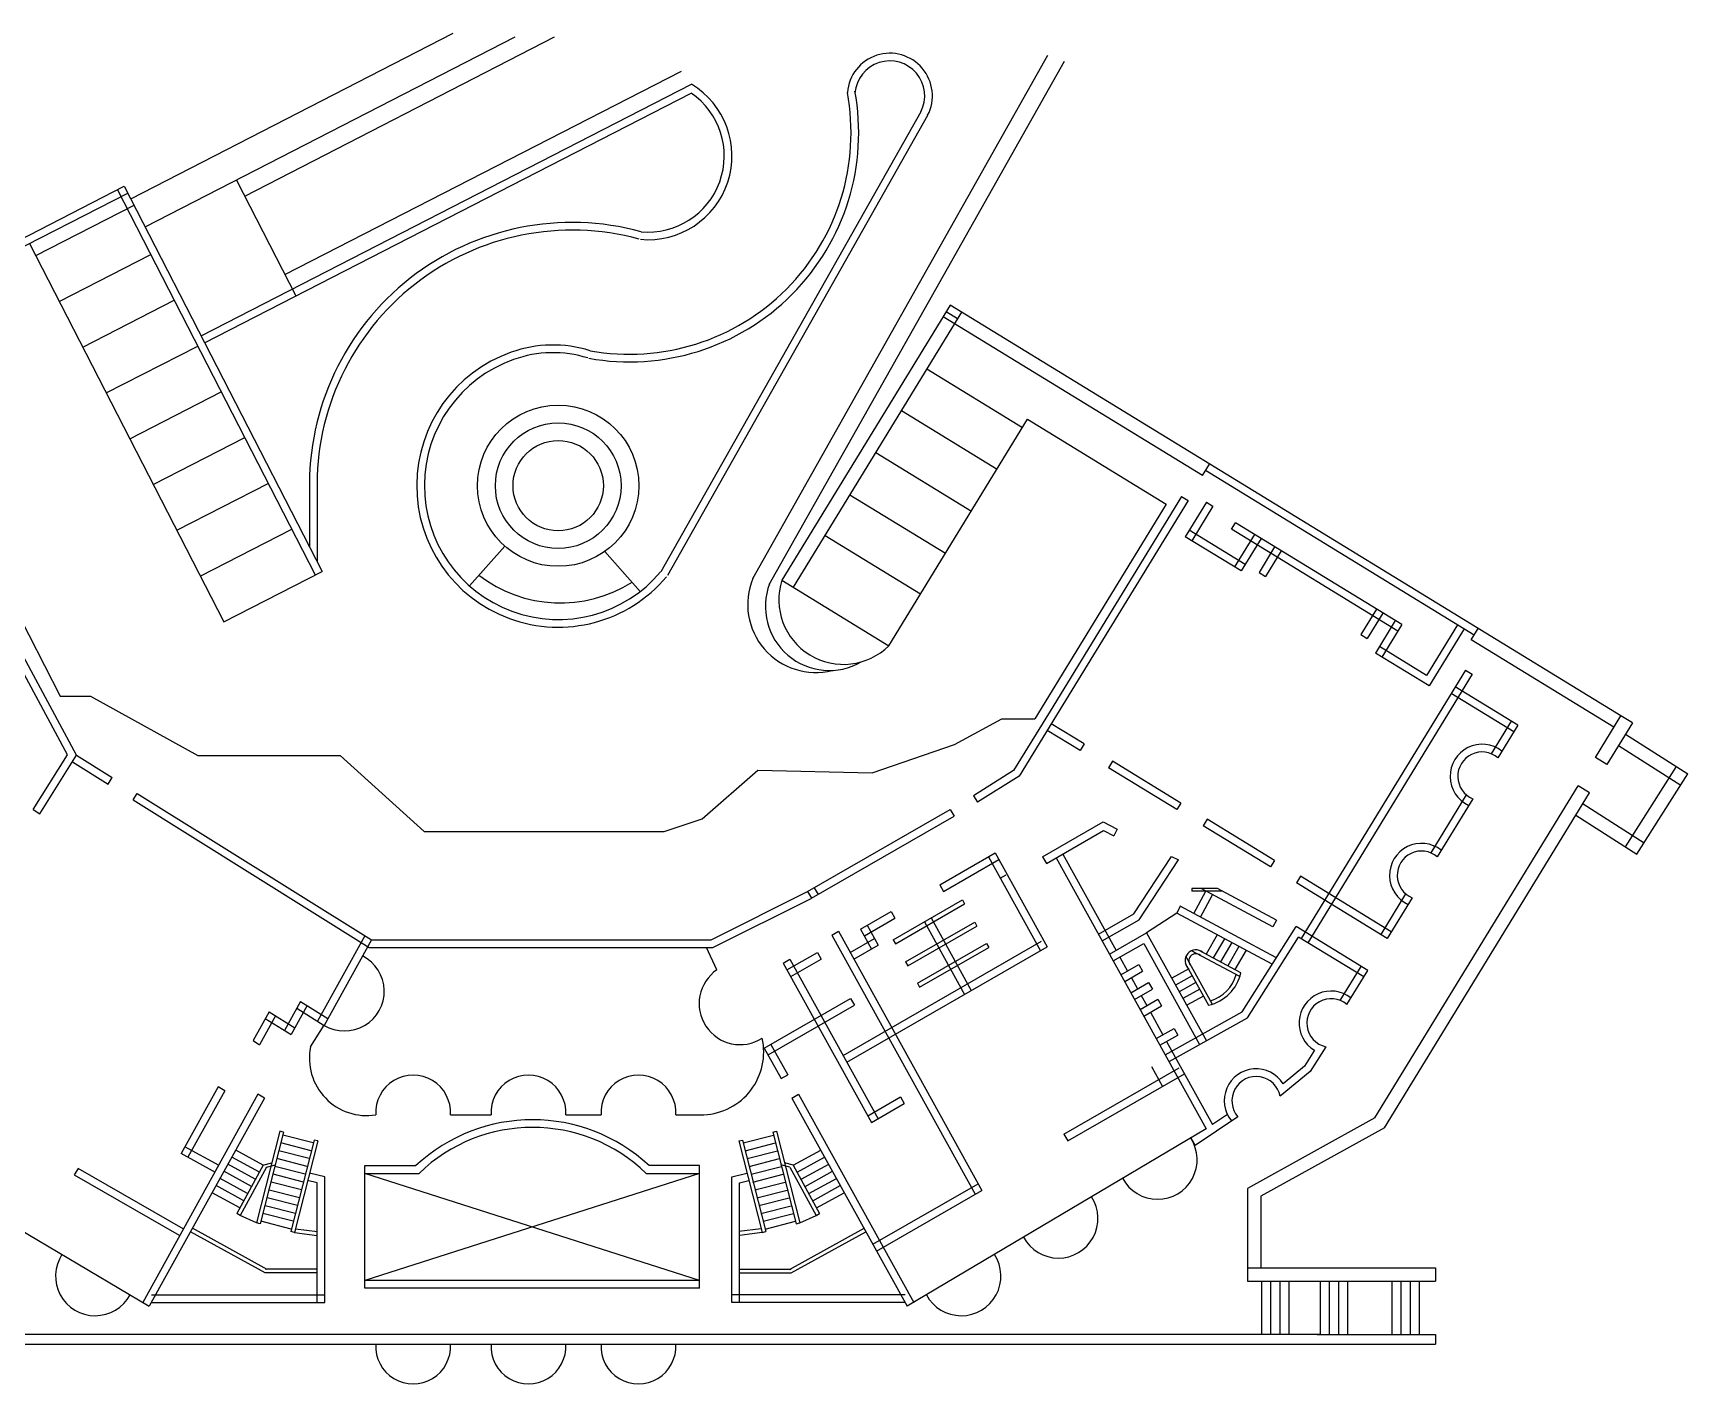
# Model space of a CAD drawing. Extents: x -2888 to 8486, y -2377 to 1555.
# Drawn here: x -839.9 to -408.6, y 716.1 to 1068.3 of the extents above; entities that cross this region are included whole.
import ezdxf

# ---------------------------------------------------------------- set-up
doc = ezdxf.new("R2010")
doc.units = 0
doc.layers.add('MIMIC_SIZE', color=7, linetype='CONTINUOUS')

msp = doc.modelspace()

# ---------------------------------------------------------------- linework, layer by layer
at = {"layer": 'MIMIC_SIZE', "color": 1}
for p, q in [((-814.459, 1025.089), (-730.364, 1068.252)), ((-810.678, 1017.723), (-714.214, 1067.235)), ((-784.74, 1025.767), (-703.949, 1067.235)), ((-652.322, 926.045), (-575.4, 1062.522)), ((-774.239, 1005.309), (-670.874, 1058.363)), ((-648.013, 924.474), (-571.09, 1060.95)), ((-796.097, 989.315), (-668.269, 1054.926)), ((-795.184, 987.536), (-668.381, 1052.62)), ((-608.498, 1047.731), (-676.316, 927.831)), ((-606.757, 1046.746), (-674.576, 926.846)), ((-867.344, 1002.053), (-816.128, 1028.34)), ((-817.907, 1027.427), (-766.373, 927.023)), ((-816.128, 1028.34), (-764.593, 927.936)), ((-786.88, 1029.938), (-771.386, 999.751)), ((-866.431, 1000.273), (-815.214, 1026.561)), ((-839.192, 1010.24), (-813.584, 1023.384)), ((-840.822, 1013.417), (-790.201, 914.793)), ((-833.068, 998.309), (-809.239, 1010.54)), ((-826.944, 986.378), (-803.115, 998.609)), ((-600.878, 997.289), (-644.721, 925.644)), ((-426.012, 890.279), (-600.878, 997.289)), ((-597.892, 995.462), (-641.735, 923.818)), ((-535.104, 952.935), (-602.705, 994.303)), ((-598.936, 993.756), (-601.922, 995.583)), ((-882.436, 992.058), (-832.828, 895.407)), ((-820.82, 974.447), (-796.992, 986.678)), ((-606.923, 980.705), (-581.996, 965.451)), ((-814.697, 962.516), (-790.868, 974.747)), ((-616.809, 908.564), (-580.679, 967.603)), ((-613.557, 969.865), (-588.63, 954.611)), ((-580.679, 967.603), (-544.529, 945.481)), ((-828.608, 880.014), (-874.352, 965.044)), ((-808.573, 950.585), (-784.744, 962.816)), ((-620.256, 958.917), (-595.33, 943.663)), ((-535.104, 952.935), (-533.277, 955.92)), ((-464.267, 911.344), (-534.321, 954.214)), ((-802.449, 938.654), (-778.62, 950.885)), ((-830.92, 880.091), (-867.855, 948.746)), ((-767.866, 948.805), (-767.866, 934.312)), ((-765.866, 948.853), (-765.866, 930.416)), ((-626.985, 947.921), (-602.059, 932.667)), ((-544.529, 945.481), (-578.765, 889.536)), ((-540.564, 947.478), (-574.807, 891.522)), ((-538.859, 946.434), (-573.101, 890.478)), ((-540.564, 947.478), (-538.859, 946.434)), ((-534.058, 945.952), (-539.561, 936.959)), ((-532.352, 944.908), (-537.855, 935.915)), ((-534.058, 945.952), (-532.352, 944.908)), ((-527.558, 938.895), (-526.514, 940.601)), ((-483.142, 914.059), (-526.514, 940.601)), ((-796.325, 926.724), (-772.496, 938.954)), ((-633.478, 937.31), (-608.552, 922.057)), ((-524.999, 928.047), (-539.561, 936.959)), ((-523.955, 929.753), (-538.517, 938.665)), ((-484.185, 912.353), (-527.558, 938.895)), ((-521.528, 937.55), (-526.705, 929.091)), ((-519.822, 936.506), (-524.999, 928.047)), ((-726.164, 924.168), (-716.965, 934.544)), ((-681.64, 922.71), (-690.839, 933.087)), ((-516.276, 934.336), (-520.352, 927.676)), ((-514.57, 933.292), (-518.646, 926.632)), ((-790.201, 914.793), (-764.593, 927.936)), ((-520.352, 927.676), (-518.646, 926.632)), ((-644.721, 925.644), (-616.809, 908.564)), ((-489.768, 918.114), (-493.843, 911.454)), ((-488.062, 917.07), (-492.137, 910.41)), ((-484.847, 915.103), (-490.024, 906.644)), ((-493.843, 911.454), (-492.137, 910.41)), ((-483.142, 914.059), (-488.318, 905.6)), ((-468.618, 914.007), (-476.684, 900.826)), ((-466.912, 912.963), (-476.022, 898.076)), ((-465.05, 910.065), (-463.223, 913.05)), ((-476.022, 898.076), (-490.024, 906.644)), ((-476.684, 900.826), (-488.98, 908.35)), ((-427.839, 887.293), (-465.05, 910.065)), ((-466.537, 902.176), (-509.365, 832.192)), ((-466.537, 902.176), (-464.831, 901.132)), ((-464.831, 901.132), (-507.659, 831.148)), ((-452.879, 887.853), (-469.193, 897.836)), ((-832.828, 895.407), (-824.905, 895.407)), ((-824.905, 895.407), (-796.958, 879.977)), ((-453.923, 886.147), (-470.237, 896.13)), ((-599.719, 882.781), (-587.406, 889.536)), ((-587.406, 889.536), (-578.765, 889.536)), ((-574.807, 891.522), (-584.303, 876.004)), ((-573.101, 890.478), (-582.841, 874.561)), ((-454.585, 888.897), (-459.796, 880.382)), ((-432.666, 879.405), (-426.012, 890.279)), ((-423.027, 888.452), (-426.012, 890.279)), ((-567.001, 881.26), (-575.543, 886.488)), ((-565.957, 882.966), (-574.499, 888.194)), ((-452.879, 887.853), (-458.088, 879.342)), ((-423.027, 888.452), (-429.681, 877.578)), ((-424.83, 885.505), (-408.555, 875.167)), ((-839.855, 865.825), (-830.92, 880.091)), ((-838.16, 864.764), (-828.608, 880.014)), ((-828.608, 880.014), (-819.28, 874.172)), ((-796.958, 879.977), (-759.818, 879.977)), ((-759.818, 879.977), (-737.939, 860.133)), ((-621.189, 875.432), (-599.719, 882.781)), ((-565.957, 882.966), (-567.001, 881.26)), ((-426.657, 882.519), (-410.431, 872.213)), ((-829.67, 878.319), (-820.342, 872.477)), ((-665.499, 863.44), (-650.974, 876.118)), ((-650.974, 876.118), (-621.189, 875.432)), ((-584.303, 876.004), (-594.756, 869.423)), ((-558.553, 878.436), (-559.597, 876.73)), ((-541.792, 865.834), (-559.597, 876.73)), ((-540.749, 867.54), (-558.553, 878.436)), ((-429.681, 877.578), (-432.666, 879.405)), ((-424.791, 856.135), (-411.509, 877.044)), ((-820.342, 872.477), (-819.28, 874.172)), ((-582.841, 874.561), (-593.691, 867.731)), ((-490.138, 785.49), (-437.169, 872.048)), ((-434.183, 870.221), (-437.169, 872.048)), ((-421.836, 854.258), (-408.555, 875.167)), ((-813.803, 868.381), (-812.741, 870.076)), ((-813.803, 868.381), (-752.287, 829.851)), ((-812.741, 870.076), (-751.713, 831.851)), ((-594.756, 869.423), (-593.691, 867.731)), ((-540.749, 867.54), (-541.792, 865.834)), ((-487.634, 782.876), (-434.183, 870.221)), ((-466.328, 869.708), (-475.595, 854.564)), ((-464.624, 868.661), (-473.887, 853.524)), ((-435.884, 867.328), (-419.96, 857.213)), ((-839.855, 865.825), (-838.16, 864.764)), ((-675.427, 860.133), (-665.499, 863.44)), ((-638.004, 844.476), (-600.872, 865.855)), ((-637.035, 842.726), (-599.805, 864.161)), ((-600.872, 865.855), (-599.805, 864.161)), ((-533.858, 863.323), (-534.902, 861.617)), ((-516.312, 852.586), (-533.858, 863.323)), ((-437.761, 864.374), (-421.836, 854.258)), ((-737.939, 860.133), (-675.427, 860.133)), ((-576.78, 853.497), (-560.932, 862.622)), ((-575.782, 851.764), (-560.87, 860.349)), ((-560.932, 862.622), (-557.289, 860.778)), ((-560.87, 860.349), (-558.192, 858.993)), ((-557.289, 860.778), (-558.192, 858.993)), ((-517.356, 850.88), (-534.902, 861.617)), ((-603.59, 846.247), (-589.163, 854.554)), ((-589.163, 854.554), (-575.6, 830.044)), ((-571.453, 854.217), (-557.569, 829.127)), ((-602.622, 844.497), (-588.165, 852.821)), ((-590.896, 853.556), (-577.334, 829.046)), ((-576.78, 853.497), (-575.782, 851.764)), ((-573.203, 853.249), (-534.119, 782.618)), ((-553.018, 838.634), (-543.171, 853.632)), ((-551.608, 837.138), (-541.376, 852.723)), ((-543.171, 853.632), (-541.376, 852.723)), ((-516.312, 852.586), (-517.356, 850.88)), ((-636.27, 845.474), (-635.302, 843.724)), ((-603.59, 846.247), (-602.622, 844.497)), ((-587.804, 847.968), (-586.299, 848.835)), ((-509.574, 848.463), (-510.618, 846.757)), ((-486.907, 832.247), (-510.618, 846.757)), ((-485.863, 833.953), (-509.574, 848.463)), ((-663.162, 831.851), (-638.004, 844.476)), ((-662.688, 829.851), (-637.107, 842.688)), ((-638.004, 844.476), (-637.035, 842.726)), ((-615.672, 831.923), (-597.675, 842.285)), ((-615.091, 830.873), (-597.093, 841.235)), ((-597.675, 842.285), (-597.093, 841.235)), ((-531.208, 845.244), (-537.854, 845.244)), ((-537.854, 845.244), (-537.854, 844.596)), ((-529.997, 844.596), (-537.854, 844.596)), ((-537.367, 838.745), (-534.233, 844.596)), ((-535.604, 837.8), (-532.47, 843.652)), ((-516.773, 835.245), (-535.444, 845.244)), ((-515.829, 837.008), (-531.208, 845.244)), ((-482.127, 843.89), (-488.613, 833.291)), ((-480.423, 842.843), (-486.907, 832.247)), ((-624.188, 834.671), (-616.242, 839.245)), ((-623.219, 832.92), (-615.244, 837.512)), ((-616.242, 839.245), (-615.244, 837.512)), ((-605.846, 837.58), (-595.375, 818.659)), ((-562.222, 833.335), (-553.018, 838.634)), ((-561.224, 831.601), (-551.608, 837.138)), ((-541.814, 838.858), (-549.642, 833.691)), ((-540.87, 840.621), (-541.814, 838.858)), ((-516.89, 825.51), (-541.814, 838.858)), ((-515.946, 827.273), (-540.87, 840.621)), ((-515.829, 837.008), (-516.773, 835.245)), ((-753.41, 832.914), (-765.729, 810.652)), ((-631.731, 833.14), (-629.998, 834.138)), ((-631.731, 833.14), (-594.34, 765.569)), ((-629.998, 834.138), (-592.606, 766.567)), ((-624.188, 834.671), (-621.322, 829.492)), ((-622.454, 835.669), (-619.589, 830.491)), ((-612.464, 826.124), (-594.466, 836.486)), ((-611.883, 825.074), (-593.885, 835.436)), ((-607.579, 836.582), (-597.109, 817.661)), ((-594.466, 836.486), (-593.885, 835.436)), ((-559.332, 828.112), (-549.642, 833.691)), ((-549.642, 833.691), (-534.078, 805.565)), ((-531.235, 833.192), (-534.148, 828.168)), ((-524.731, 813.085), (-510.684, 835.344)), ((-523.311, 811.587), (-510.046, 832.608)), ((-492.007, 823.914), (-510.684, 835.344)), ((-493.051, 822.208), (-510.046, 832.608)), ((-751.713, 831.851), (-764.032, 809.589)), ((-752.287, 829.851), (-662.688, 829.851)), ((-751.713, 831.851), (-663.162, 831.851)), ((-661.643, 824.091), (-664.39, 829.851)), ((-643.398, 824.041), (-635.452, 828.615)), ((-635.452, 828.615), (-634.454, 826.882)), ((-628.771, 801.739), (-577.011, 831.54)), ((-627.803, 799.989), (-575.6, 830.044)), ((-626.92, 828.577), (-620.557, 832.241)), ((-625.952, 826.827), (-619.589, 830.491)), ((-615.672, 831.923), (-615.091, 830.873)), ((-609.396, 820.58), (-591.398, 830.942)), ((-608.815, 819.529), (-590.817, 829.892)), ((-591.398, 830.942), (-590.817, 829.892)), ((-558.334, 826.379), (-550.407, 830.943)), ((-550.407, 830.943), (-535.824, 804.589)), ((-525.368, 822.331), (-537.914, 829.05)), ((-525.106, 823.325), (-535.962, 829.139)), ((-529.352, 832.184), (-532.265, 827.16)), ((-527.469, 831.175), (-530.382, 826.151)), ((-525.587, 830.167), (-528.5, 825.143)), ((-523.704, 829.159), (-526.617, 824.135)), ((-644.398, 825.847), (-642.664, 826.845)), ((-644.398, 825.847), (-621.385, 784.26)), ((-642.664, 826.845), (-619.652, 785.258)), ((-642.429, 822.29), (-634.454, 826.882)), ((-612.464, 826.124), (-611.883, 825.074)), ((-556.601, 827.377), (-554.595, 823.752)), ((-556.328, 822.754), (-551.684, 825.428)), ((-551.684, 825.428), (-550.715, 823.678)), ((-538.684, 824.321), (-543.052, 821.904)), ((-539.571, 825.803), (-533.515, 814.858)), ((-539.409, 827.575), (-532.521, 815.128)), ((-499.155, 816.064), (-493.713, 824.958)), ((-497.447, 815.024), (-492.007, 823.914)), ((-609.396, 820.58), (-608.815, 819.529)), ((-555.36, 821.004), (-550.715, 823.678)), ((-553.76, 818.113), (-549.115, 820.787)), ((-553.626, 822.002), (-552.027, 819.111)), ((-549.115, 820.787), (-548.147, 819.037)), ((-537.76, 822.53), (-542.129, 820.113)), ((-536.785, 820.768), (-541.153, 818.351)), ((-770.18, 815.8), (-774.355, 808.256)), ((-770.18, 815.8), (-763.062, 811.342)), ((-649.302, 803.648), (-626.794, 816.607)), ((-626.794, 816.607), (-625.825, 814.857)), ((-552.792, 816.363), (-548.147, 819.037)), ((-551.351, 813.76), (-546.707, 816.434)), ((-551.058, 817.361), (-549.618, 814.758)), ((-546.707, 816.434), (-545.738, 814.684)), ((-535.81, 819.006), (-540.178, 816.589)), ((-534.835, 817.244), (-539.203, 814.827)), ((-778.397, 813.148), (-782.571, 805.604)), ((-776.699, 812.085), (-780.874, 804.54)), ((-779.366, 811.395), (-772.657, 807.193)), ((-778.397, 813.148), (-771.688, 808.946)), ((-768.483, 814.737), (-772.657, 807.193)), ((-771.15, 814.048), (-764.032, 809.589)), ((-648.333, 801.898), (-625.825, 814.857)), ((-550.383, 812.01), (-545.738, 814.684)), ((-548.649, 813.008), (-545.402, 807.139)), ((-544.774, 801.874), (-524.731, 813.085)), ((-543.798, 800.128), (-523.311, 811.587)), ((-767.593, 803.982), (-764.067, 809.611)), ((-547.135, 806.141), (-542.491, 808.815)), ((-546.167, 804.391), (-541.522, 807.065)), ((-542.491, 808.815), (-541.522, 807.065)), ((-782.571, 805.604), (-780.874, 804.54)), ((-649.302, 803.648), (-644.906, 795.704)), ((-647.568, 804.646), (-643.172, 796.702)), ((-544.433, 805.389), (-532.452, 783.736)), ((-505.913, 803.089), (-508.514, 798.924)), ((-502.973, 804.021), (-506.991, 797.586)), ((-571.193, 781.204), (-541.192, 798.477)), ((-548.393, 798.877), (-545.517, 793.679)), ((-508.514, 798.924), (-514.039, 794.388)), ((-644.906, 795.704), (-643.172, 796.702)), ((-570.225, 779.454), (-539.781, 796.982)), ((-506.991, 797.586), (-514.859, 791.127)), ((-781.319, 791.617), (-811.328, 737.387)), ((-779.586, 790.619), (-809.607, 736.366)), ((-791.689, 793.565), (-801.326, 776.151)), ((-789.956, 792.567), (-799.57, 775.192)), ((-789.956, 792.567), (-791.689, 793.565)), ((-779.586, 790.619), (-781.319, 791.617)), ((-642.092, 790.619), (-640.359, 791.617)), ((-642.092, 790.619), (-612.071, 736.366)), ((-640.359, 791.617), (-610.35, 737.387)), ((-622.354, 786.01), (-613.786, 790.944)), ((-613.786, 790.944), (-612.817, 789.193)), ((-731.097, 786.272), (-720.518, 786.272)), ((-701.044, 786.272), (-691.845, 786.272)), ((-672.372, 786.272), (-665.045, 786.272)), ((-621.385, 784.26), (-612.817, 789.193)), ((-525.855, 785.752), (-536.996, 778.281)), ((-528.601, 786.319), (-532.452, 783.736)), ((-490.138, 785.49), (-523.333, 767.088)), ((-887.559, 782.618), (-809.607, 736.366)), ((-775.575, 781.971), (-781.66, 758.13)), ((-774.606, 781.723), (-780.691, 757.883)), ((-774.606, 781.723), (-775.575, 781.971)), ((-766.858, 778.968), (-774.792, 780.993)), ((-654.82, 778.968), (-646.886, 780.993)), ((-647.072, 781.723), (-646.103, 781.971)), ((-647.072, 781.723), (-640.987, 757.883)), ((-646.103, 781.971), (-640.018, 758.13)), ((-534.119, 782.618), (-612.071, 736.366)), ((-571.193, 781.204), (-570.225, 779.454)), ((-487.634, 782.876), (-519.833, 765.026)), ((-791.425, 773.023), (-800.367, 777.906)), ((-779.901, 773.138), (-787.087, 777.063)), ((-767.903, 774.876), (-775.837, 776.901)), ((-767.381, 776.922), (-775.314, 778.947)), ((-766.672, 779.698), (-772.757, 755.858)), ((-765.703, 779.451), (-771.788, 755.611)), ((-765.703, 779.451), (-766.672, 779.698)), ((-655.975, 779.451), (-655.006, 779.698)), ((-655.975, 779.451), (-649.89, 755.611)), ((-655.006, 779.698), (-648.921, 755.858)), ((-654.297, 776.922), (-646.364, 778.947)), ((-653.775, 774.876), (-645.841, 776.901)), ((-641.777, 773.138), (-634.59, 777.063)), ((-538.092, 780.261), (-536.996, 778.281)), ((-828.175, 772.319), (-829.172, 770.585)), ((-800.739, 756.523), (-828.175, 772.319)), ((-792.384, 771.268), (-801.326, 776.151)), ((-781.994, 769.47), (-789.18, 773.394)), ((-780.913, 771.285), (-788.099, 775.21)), ((-779.901, 773.138), (-786.787, 760.527)), ((-779.023, 772.659), (-785.91, 760.048)), ((-779.986, 773.185), (-777.68, 773.723)), ((-779.023, 772.659), (-776.717, 773.197)), ((-768.947, 770.785), (-776.881, 772.81)), ((-768.425, 772.83), (-776.359, 774.855)), ((-753.468, 741.087), (-753.468, 773.018)), ((-753.468, 773.018), (-740.105, 773.018)), ((-666.165, 773.018), (-679.307, 773.018)), ((-666.165, 741.087), (-666.165, 773.018)), ((-653.253, 772.83), (-645.319, 774.855)), ((-652.731, 770.785), (-644.797, 772.81)), ((-642.655, 772.659), (-644.961, 773.197)), ((-641.692, 773.185), (-643.998, 773.723)), ((-642.655, 772.659), (-635.768, 760.048)), ((-641.777, 773.138), (-634.891, 760.527)), ((-640.765, 771.285), (-633.579, 775.21)), ((-639.684, 769.47), (-632.498, 773.394)), ((-801.708, 754.772), (-829.143, 770.568)), ((-784.991, 763.89), (-792.178, 767.814)), ((-783.98, 765.743), (-791.166, 769.667)), ((-783.006, 767.617), (-790.192, 771.541)), ((-769.91, 766.693), (-777.844, 768.718)), ((-769.388, 768.739), (-777.322, 770.764)), ((-765.888, 768.516), (-768.34, 769.118)), ((-763.888, 770.085), (-767.846, 771.056)), ((-765.888, 737.357), (-765.888, 768.516)), ((-763.888, 737.357), (-763.888, 770.085)), ((-753.468, 771.018), (-739.308, 771.018)), ((-666.165, 771.018), (-753.468, 743.087)), ((-666.165, 743.087), (-753.468, 771.018)), ((-680.105, 771.018), (-666.165, 771.018)), ((-657.79, 770.085), (-653.832, 771.056)), ((-657.79, 737.357), (-657.79, 770.085)), ((-655.79, 768.516), (-653.337, 769.118)), ((-655.79, 737.357), (-655.79, 768.516)), ((-652.29, 768.739), (-644.356, 770.764)), ((-651.768, 766.693), (-643.834, 768.718)), ((-638.672, 767.617), (-631.486, 771.541)), ((-637.698, 765.743), (-630.512, 769.667)), ((-636.686, 763.89), (-629.5, 767.814)), ((-621.01, 752.521), (-593.575, 768.317)), ((-786.003, 762.037), (-793.19, 765.961)), ((-770.954, 762.602), (-778.888, 764.627)), ((-770.432, 764.647), (-778.366, 766.672)), ((-651.246, 764.647), (-643.312, 766.672)), ((-650.724, 762.602), (-642.79, 764.627)), ((-635.675, 762.037), (-628.488, 765.961)), ((-620.042, 750.771), (-592.606, 766.567)), ((-523.333, 767.088), (-523.333, 742.927)), ((-519.833, 765.026), (-519.833, 746.427)), ((-785.91, 760.048), (-786.787, 760.527)), ((-781.66, 758.13), (-785.91, 760.048)), ((-772.075, 758.529), (-780.009, 760.554)), ((-771.477, 760.556), (-779.41, 762.581)), ((-650.201, 760.556), (-642.268, 762.581)), ((-649.603, 758.529), (-641.669, 760.554)), ((-640.018, 758.13), (-635.768, 760.048)), ((-635.768, 760.048), (-634.891, 760.527)), ((-779.388, 745.041), (-798.848, 755.809)), ((-778.904, 745.916), (-798.364, 756.684)), ((-780.691, 757.883), (-781.66, 758.13)), ((-772.597, 756.484), (-780.531, 758.509)), ((-771.788, 755.611), (-772.757, 755.858)), ((-771.788, 755.611), (-765.888, 754.857)), ((-771.539, 756.587), (-765.761, 755.849)), ((-650.139, 756.587), (-655.917, 755.849)), ((-649.89, 755.611), (-655.79, 754.857)), ((-649.89, 755.611), (-648.921, 755.858)), ((-649.081, 756.484), (-641.147, 758.509)), ((-642.774, 745.916), (-623.314, 756.684)), ((-642.29, 745.041), (-622.83, 755.809)), ((-640.987, 757.883), (-640.018, 758.13)), ((-523.333, 746.427), (-474.315, 746.427)), ((-474.315, 746.427), (-474.315, 742.927)), ((-765.888, 746.041), (-779.388, 746.041)), ((-765.888, 745.041), (-779.388, 745.041)), ((-666.165, 743.087), (-753.468, 743.087)), ((-655.79, 746.041), (-642.29, 746.041)), ((-655.79, 745.041), (-642.29, 745.041)), ((-523.333, 742.927), (-474.315, 742.927)), ((-519.743, 742.927), (-519.743, 728.981)), ((-517.353, 742.927), (-517.353, 728.981)), ((-514.964, 742.927), (-514.964, 728.981)), ((-512.574, 742.927), (-512.574, 728.981)), ((-504.428, 742.927), (-504.428, 728.981)), ((-502.038, 742.927), (-502.038, 728.981)), ((-499.649, 742.927), (-499.649, 728.981)), ((-497.259, 742.927), (-497.259, 728.981)), ((-485.747, 742.927), (-485.747, 728.981)), ((-483.357, 742.927), (-483.357, 728.981)), ((-480.968, 742.927), (-480.968, 728.981)), ((-478.578, 742.927), (-478.578, 728.981)), ((-809.059, 739.357), (-763.888, 739.357)), ((-666.165, 741.087), (-753.468, 741.087)), ((-612.619, 739.357), (-657.79, 739.357)), ((-809.059, 737.357), (-763.888, 737.357)), ((-612.619, 737.357), (-657.79, 737.357)), ((-504.428, 728.981), (-938.153, 728.981)), ((-505.157, 728.981), (-474.315, 728.981)), ((-474.315, 728.981), (-474.315, 726.481)), ((-907.31, 726.481), (-474.315, 726.481))]:
    msp.add_line(p, q, dxfattribs=at)
for radius in [21.017, 16.379, 11.771]:
    msp.add_circle((-703.024, 950.271), radius, dxfattribs=at)
for centre, radius, start, end in [((-616.589, 1051.899), 11.102, 332.74486, 175.39282), ((-616.589, 1051.899), 9.102, 332.74486, 175.39282), ((-684.418, 1042.275), 59.729, 259.74293, 10.4957), ((-684.418, 1042.275), 57.729, 259.74293, 10.4957), ((-679.586, 1036.242), 21.844, 264.68505, 58.79492), ((-679.586, 1036.242), 19.844, 264.68505, 55.62175), ((-699.421, 950.426), 68.464, 74.76022, 181.35659), ((-699.421, 950.426), 66.464, 74.76022, 181.35659), ((-703.024, 950.271), 36.883, 109.47622, 319.96233), ((-704.375, 954.478), 32.466, 72.65734, 109.70398), ((-704.375, 954.478), 30.466, 72.65734, 109.70398), ((-703.024, 950.271), 34.883, 109.47622, 319.96233), ((-702.443, 954.585), 34.883, 232.43395, 302.35549), ((-635.892, 919.336), 17.748, 157.78724, 284.0636), ((-632.359, 918.764), 16.662, 159.13238, 300.02563), ((-628.666, 920.533), 16.848, 162.34094, 314.72951), ((-462.198, 874.517), 8.338, 51.73388, 245.33658), ((-462.198, 874.517), 6.338, 49.5723, 247.49816), ((-477.997, 848.699), 8.338, 51.73388, 245.33658), ((-477.997, 848.699), 6.338, 49.5723, 247.49816), ((-536.818, 826.444), 2.827, 48.68959, 228.68959), ((-536.818, 826.444), 1.827, 48.68959, 228.68959), ((-758.72, 818.473), 10.348, 239.12448, 62.95893), ((-655.599, 815.267), 10.696, 124.40851, 302.5078), ((-535.902, 825.639), 11.041, 282.48576, 347.90603), ((-535.902, 825.639), 10.041, 286.70656, 343.65381), ((-501.557, 810.199), 8.338, 51.73388, 238.50827), ((-501.557, 810.199), 6.338, 49.5723, 257.09135), ((-752.94, 801.03), 14.947, 168.6103, 279.12603), ((-665.841, 802.644), 16.391, 272.786, 12.69802), ((-521.082, 789.923), 8.338, 32.37094, 218.98915), ((-740.833, 786.871), 9.755, 356.48381, 183.51619), ((-710.781, 786.871), 9.755, 356.48381, 183.51619), ((-682.109, 786.871), 9.755, 356.48381, 183.51619), ((-521.082, 789.923), 6.338, 10.94984, 221.15073), ((-709.706, 740.368), 44.611, 47.04457, 132.95543), ((-709.706, 740.368), 42.611, 45.99668, 134.00332), ((-546.784, 774.577), 10.317, 208.16843, 33.19666), ((-572.639, 759.237), 10.317, 208.16843, 33.19666), ((-823.735, 744.223), 10.317, 146.80334, 331.83157), ((-597.943, 744.223), 10.317, 208.16843, 33.19666), ((-740.833, 725.883), 9.755, 176.48381, 3.51619), ((-710.781, 725.883), 9.755, 176.48381, 3.51619), ((-682.109, 725.883), 9.755, 176.48381, 3.51619)]:
    msp.add_arc(centre, radius, start, end, dxfattribs=at)

doc.saveas('drawing.dxf')
